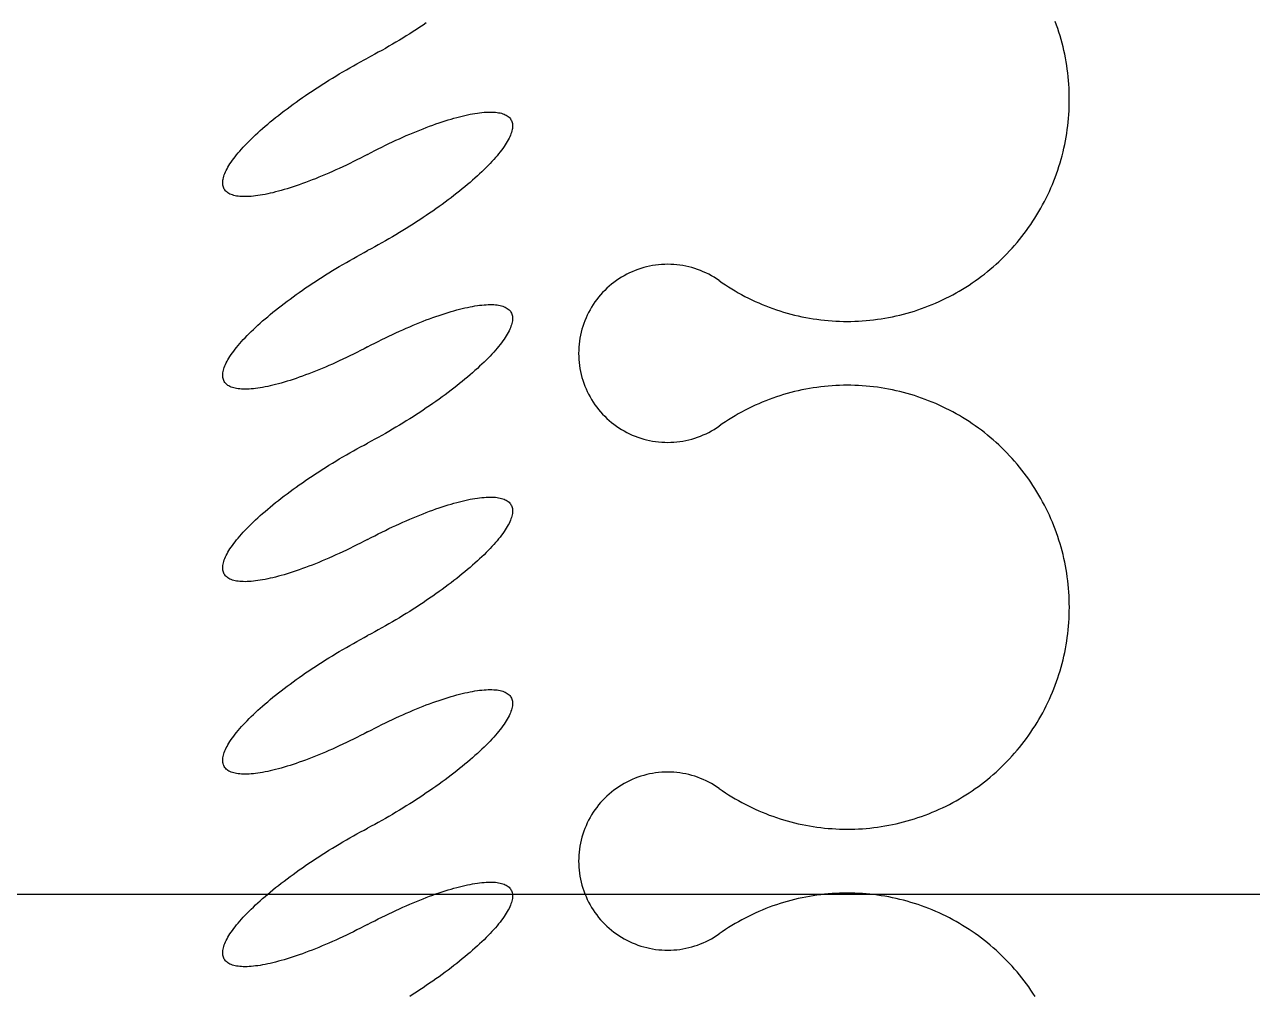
# Model space of a CAD drawing. Header units: millimetres. Extents: x -187744 to 2148, y -49419 to 6550.
# Drawn here: x -8873.6 to -8751.2, y -12221.5 to -12124.8 of the extents above; entities that cross this region are included whole.
import ezdxf

# ---------------------------------------------------------------- set-up
doc = ezdxf.new("R2010")
doc.units = ezdxf.units.MM
doc.header["$LTSCALE"] = 1000
doc.header["$MEASUREMENT"] = 0
doc.layers.add('FC-FLOOR', color=138, linetype='Continuous')
doc.layers.add('FF-FURNA', color=40, linetype='Continuous')

# ---------------------------------------------------------------- blocks, each defined once
blk = doc.blocks.new('DRAPES2')
at = {"linetype": 'ByBlock'}
for points in [[(361.84, 90.9516, 0), (362.476, 90.5422, 0), (363.104, 90.1221, 0), (363.725, 89.6913, 0), (364.339, 89.2499, 0), (364.945, 88.7981, 0), (365.543, 88.3361, 0), (366.134, 87.8639, 0), (366.716, 87.3816, 0), (367.289, 86.8896, 0), (367.855, 86.3877, 0), (368.411, 85.8763, 0), (368.959, 85.3555, 0), (369.498, 84.8254, 0), (370.028, 84.2861, 0), (370.548, 83.7379, 0), (371.059, 83.1809, 0), (371.561, 82.6152, 0), (372.052, 82.0411, 0), (372.534, 81.4586, 0), (373.006, 80.868, 0), (373.467, 80.2694, 0), (373.919, 79.6631, 0), (374.36, 79.0491, 0), (374.79, 78.4276, 0), (375.21, 77.7989, 0), (375.618, 77.1632, 0), (376.016, 76.5205, 0), (376.403, 75.8712, 0), (376.779, 75.2153, 0), (377.144, 74.5531, 0), (377.497, 73.8847, 0), (377.838, 73.2105, 0), (378.169, 72.5305, 0), (378.487, 71.8449, 0), (378.794, 71.1541, 0), (379.089, 70.458, 0), (379.371, 69.7571, 0), (379.642, 69.0514, 0), (379.901, 68.3412, 0), (380.148, 67.6267, 0), (380.382, 66.908, 0), (380.604, 66.1855, 0), (380.814, 65.4593, 0), (381.011, 64.7296, 0), (381.196, 63.9966, 0), (381.368, 63.2606, 0), (381.528, 62.5218, 0), (381.675, 61.7803, 0), (381.809, 61.0365, 0), (381.931, 60.2904, 0), (382.04, 59.5424, 0), (382.136, 58.7926, 0), (382.219, 58.0413, 0), (382.289, 57.2887, 0), (382.347, 56.535, 0), (382.392, 55.7804, 0), (382.423, 55.0252, 0), (382.442, 54.2695, 0), (382.448, 53.5137, 0), (382.441, 52.7578, 0), (382.421, 52.0022, 0), (382.389, 51.247, 0), (382.343, 50.4925, 0), (382.284, 49.7389, 0), (382.213, 48.9863, 0), (382.129, 48.2352, 0), (382.031, 47.4855, 0), (381.922, 46.7377, 0), (381.799, 45.9918, 0), (381.664, 45.2481, 0), (381.516, 44.5068, 0), (381.355, 43.7682, 0), (381.182, 43.0325, 0), (380.996, 42.2998, 0), (380.798, 41.5703, 0), (380.587, 40.8444, 0), (380.364, 40.1222, 0), (380.128, 39.4039, 0), (379.881, 38.6897, 0), (379.621, 37.9798, 0), (379.349, 37.2745, 0), (379.065, 36.574, 0), (378.769, 35.8784, 0), (378.462, 35.1879, 0), (378.142, 34.5028, 0), (377.811, 33.8233, 0), (377.469, 33.1495, 0), (377.114, 32.4816, 0), (376.749, 31.8199, 0), (376.372, 31.1646, 0), (375.985, 30.5158, 0), (375.586, 29.8737, 0), (375.176, 29.2384, 0), (374.755, 28.6103, 0), (374.324, 27.9895, 0)], [(403.31, 27.9878, 0), (402.879, 28.6087, 0), (402.458, 29.2369, 0), (402.049, 29.8721, 0), (401.65, 30.5143, 0), (401.262, 31.1632, 0), (400.885, 31.8186, 0), (400.52, 32.4803, 0), (400.166, 33.1482, 0), (399.824, 33.822, 0), (399.493, 34.5016, 0), (399.173, 35.1867, 0), (398.866, 35.8772, 0), (398.57, 36.5729, 0), (398.286, 37.2735, 0), (398.014, 37.9788, 0), (397.755, 38.6887, 0), (397.507, 39.4029, 0), (397.272, 40.1212, 0), (397.049, 40.8435, 0), (396.838, 41.5694, 0), (396.64, 42.2989, 0), (396.454, 43.0316, 0), (396.281, 43.7674, 0), (396.12, 44.506, 0), (395.972, 45.2473, 0), (395.837, 45.991, 0), (395.715, 46.7369, 0), (395.605, 47.4848, 0), (395.508, 48.2344, 0), (395.424, 48.9856, 0), (395.352, 49.7381, 0), (395.294, 50.4917, 0), (395.248, 51.2463, 0), (395.216, 52.0015, 0), (395.196, 52.7571, 0), (395.189, 53.513, 0), (395.195, 54.2688, 0), (395.214, 55.0245, 0), (395.246, 55.7797, 0), (395.29, 56.5343, 0), (395.348, 57.288, 0), (395.418, 58.0406, 0), (395.502, 58.7919, 0), (395.598, 59.5416, 0), (395.707, 60.2896, 0), (395.828, 61.0357, 0), (395.963, 61.7795, 0), (396.11, 62.521, 0), (396.27, 63.2598, 0), (396.442, 63.9958, 0), (396.627, 64.7287, 0), (396.824, 65.4584, 0), (397.034, 66.1846, 0), (397.256, 66.9071, 0), (397.491, 67.6257, 0), (397.738, 68.3402, 0), (397.996, 69.0504, 0), (398.267, 69.756, 0), (398.55, 70.4569, 0), (398.845, 71.1529, 0), (399.152, 71.8438, 0), (399.471, 72.5293, 0), (399.801, 73.2092, 0), (400.143, 73.8835, 0), (400.496, 74.5517, 0), (400.86, 75.2139, 0), (401.236, 75.8697, 0), (401.623, 76.5191, 0), (402.021, 77.1617, 0), (402.43, 77.7974, 0), (402.85, 78.426, 0), (403.28, 79.0474, 0), (403.721, 79.6614, 0), (404.173, 80.2677, 0), (404.634, 80.8662, 0), (405.106, 81.4568, 0), (405.588, 82.0392, 0), (406.08, 82.6133, 0), (406.581, 83.1789, 0), (407.092, 83.7358, 0), (407.613, 84.284, 0), (408.143, 84.8232, 0), (408.681, 85.3532, 0), (409.229, 85.874, 0), (409.786, 86.3853, 0), (410.351, 86.8871, 0), (410.925, 87.3791, 0), (411.507, 87.8613, 0), (412.098, 88.3334, 0), (412.696, 88.7954, 0), (413.302, 89.2471, 0), (413.916, 89.6884, 0), (414.537, 90.1191, 0), (415.165, 90.5392, 0), (415.801, 90.9485, 0), (416.443, 91.3468, 0), (417.092, 91.7342, 0), (417.748, 92.1104, 0), (418.41, 92.4753, 0), (419.078, 92.8289, 0), (419.752, 93.171, 0), (420.432, 93.5015, 0), (421.117, 93.8204, 0), (421.808, 94.1275, 0), (422.504, 94.4228, 0), (423.205, 94.7062, 0), (423.91, 94.9775, 0), (424.62, 95.2368, 0), (425.334, 95.4839, 0), (426.053, 95.7188, 0), (426.775, 95.9413, 0), (427.501, 96.1515, 0), (428.231, 96.3493, 0), (428.964, 96.5345, 0), (429.7, 96.7073, 0), (430.438, 96.8674, 0), (431.18, 97.0149, 0), (431.924, 97.1497, 0), (432.67, 97.2717, 0), (433.418, 97.3811, 0), (434.167, 97.4776, 0), (434.919, 97.5613, 0), (435.671, 97.6322, 0), (436.425, 97.6902, 0), (437.179, 97.7353, 0), (437.935, 97.7675, 0), (438.69, 97.7868, 0), (439.446, 97.7932, 0)], [(439.446, 97.7932, 0), (440.202, 97.7867, 0), (440.958, 97.7673, 0), (441.713, 97.735, 0), (442.467, 97.6898, 0), (443.221, 97.6317, 0), (443.973, 97.5608, 0), (444.725, 97.477, 0), (445.474, 97.3804, 0), (446.222, 97.271, 0), (446.968, 97.1488, 0), (447.712, 97.0139, 0), (448.453, 96.8664, 0), (449.192, 96.7061, 0), (449.928, 96.5333, 0), (450.661, 96.348, 0), (451.39, 96.1502, 0), (452.116, 95.9399, 0), (452.839, 95.7173, 0), (453.557, 95.4823, 0), (454.272, 95.2351, 0), (454.982, 94.9758, 0), (455.687, 94.7043, 0), (456.388, 94.4209, 0), (457.084, 94.1255, 0), (457.774, 93.8183, 0), (458.46, 93.4994, 0), (459.139, 93.1687, 0), (459.813, 92.8265, 0), (460.481, 92.4729, 0), (461.143, 92.1079, 0), (461.799, 91.7316, 0), (462.448, 91.3442, 0), (463.09, 90.9458, 0), (463.726, 90.5365, 0), (464.354, 90.1163, 0), (464.975, 89.6855, 0), (465.589, 89.2441, 0), (466.195, 88.7924, 0), (466.793, 88.3303, 0), (467.384, 87.8581, 0), (467.966, 87.3759, 0), (468.539, 86.8838, 0), (469.105, 86.382, 0), (469.661, 85.8706, 0), (470.209, 85.3497, 0), (470.748, 84.8196, 0), (471.278, 84.2804, 0), (471.798, 83.7322, 0), (472.309, 83.1751, 0), (472.811, 82.6095, 0), (473.302, 82.0353, 0), (473.784, 81.4529, 0), (474.256, 80.8623, 0), (474.717, 80.2637, 0), (475.169, 79.6573, 0), (475.61, 79.0433, 0), (476.04, 78.4219, 0), (476.46, 77.7932, 0), (476.868, 77.1574, 0), (477.266, 76.5148, 0), (477.653, 75.8654, 0), (478.029, 75.2095, 0), (478.394, 74.5473, 0), (478.747, 73.879, 0), (479.088, 73.2047, 0), (479.419, 72.5247, 0), (479.737, 71.8392, 0), (480.044, 71.1483, 0), (480.339, 70.4523, 0), (480.621, 69.7513, 0), (480.892, 69.0456, 0), (481.151, 68.3354, 0), (481.398, 67.6209, 0), (481.632, 66.9023, 0), (481.854, 66.1797, 0), (482.064, 65.4535, 0), (482.261, 64.7238, 0), (482.446, 63.9909, 0), (482.618, 63.2549, 0), (482.778, 62.516, 0), (482.925, 61.7746, 0), (483.059, 61.0307, 0), (483.181, 60.2847, 0), (483.29, 59.5366, 0), (483.386, 58.7869, 0), (483.469, 58.0356, 0), (483.539, 57.283, 0), (483.597, 56.5293, 0), (483.642, 55.7747, 0), (483.673, 55.0194, 0), (483.692, 54.2638, 0), (483.698, 53.5079, 0), (483.691, 52.7521, 0), (483.671, 51.9964, 0), (483.639, 51.2412, 0), (483.593, 50.4867, 0), (483.534, 49.7331, 0), (483.463, 48.9806, 0), (483.379, 48.2294, 0), (483.281, 47.4798, 0), (483.172, 46.7319, 0), (483.049, 45.986, 0), (482.914, 45.2423, 0), (482.766, 44.5011, 0), (482.605, 43.7625, 0), (482.432, 43.0267, 0), (482.246, 42.294, 0), (482.048, 41.5646, 0), (481.837, 40.8386, 0), (481.614, 40.1164, 0), (481.378, 39.3981, 0), (481.131, 38.6839, 0), (480.871, 37.9741, 0), (480.599, 37.2688, 0), (480.315, 36.5682, 0), (480.019, 35.8726, 0), (479.712, 35.1822, 0), (479.392, 34.4971, 0), (479.061, 33.8175, 0), (478.719, 33.1437, 0), (478.364, 32.4759, 0), (477.999, 31.8142, 0), (477.622, 31.1588, 0), (477.235, 30.51, 0), (476.836, 29.8679, 0), (476.426, 29.2327, 0), (476.005, 28.6046, 0), (475.574, 27.9837, 0)], [(504.56, 27.9821, 0), (504.129, 28.603, 0), (503.708, 29.2311, 0), (503.299, 29.8664, 0), (502.9, 30.5085, 0), (502.512, 31.1574, 0), (502.135, 31.8128, 0), (501.77, 32.4746, 0), (501.416, 33.1424, 0), (501.074, 33.8163, 0), (500.743, 34.4958, 0), (500.423, 35.181, 0), (500.116, 35.8715, 0), (499.82, 36.5671, 0), (499.536, 37.2677, 0), (499.264, 37.973, 0), (499.005, 38.6829, 0), (498.757, 39.3971, 0), (498.522, 40.1155, 0), (498.299, 40.8377, 0), (498.088, 41.5637, 0), (497.89, 42.2931, 0), (497.704, 43.0258, 0), (497.531, 43.7616, 0), (497.37, 44.5003, 0), (497.222, 45.2415, 0), (497.087, 45.9852, 0), (496.965, 46.7311, 0), (496.855, 47.479, 0), (496.758, 48.2286, 0), (496.674, 48.9798, 0), (496.602, 49.7324, 0), (496.544, 50.486, 0), (496.498, 51.2405, 0), (496.466, 51.9957, 0), (496.446, 52.7513, 0), (496.439, 53.5072, 0), (496.445, 54.2631, 0), (496.464, 55.0187, 0), (496.496, 55.7739, 0), (496.54, 56.5285, 0), (496.598, 57.2822, 0), (496.668, 58.0348, 0), (496.752, 58.7861, 0), (496.848, 59.5359, 0), (496.957, 60.2839, 0), (497.078, 61.0299, 0), (497.213, 61.7738, 0), (497.36, 62.5152, 0), (497.52, 63.254, 0), (497.692, 63.99, 0), (497.877, 64.7229, 0), (498.074, 65.4526, 0), (498.284, 66.1788, 0), (498.506, 66.9013, 0), (498.741, 67.6199, 0), (498.988, 68.3344, 0), (499.246, 69.0446, 0), (499.517, 69.7502, 0), (499.8, 70.4512, 0), (500.095, 71.1472, 0), (500.402, 71.838, 0), (500.721, 72.5235, 0), (501.051, 73.2035, 0), (501.393, 73.8777, 0), (501.746, 74.546, 0), (502.11, 75.2081, 0), (502.486, 75.864, 0), (502.873, 76.5133, 0), (503.271, 77.1559, 0), (503.68, 77.7916, 0), (504.1, 78.4203, 0), (504.53, 79.0417, 0), (504.971, 79.6556, 0), (505.423, 80.2619, 0), (505.884, 80.8605, 0), (506.356, 81.451, 0), (506.838, 82.0334, 0), (507.33, 82.6075, 0), (507.831, 83.1731, 0), (508.342, 83.7301, 0), (508.863, 84.2782, 0), (509.393, 84.8174, 0), (509.931, 85.3475, 0), (510.479, 85.8683, 0), (511.036, 86.3796, 0), (511.601, 86.8813, 0), (512.175, 87.3734, 0), (512.757, 87.8555, 0), (513.348, 88.3277, 0), (513.946, 88.7897, 0), (514.552, 89.2414, 0), (515.166, 89.6826, 0), (515.787, 90.1134, 0), (516.415, 90.5335, 0), (517.051, 90.9427, 0), (517.693, 91.3411, 0), (518.342, 91.7284, 0), (518.998, 92.1046, 0), (519.66, 92.4695, 0), (520.328, 92.8231, 0), (521.002, 93.1652, 0), (521.682, 93.4958, 0), (522.367, 93.8146, 0), (523.058, 94.1218, 0), (523.754, 94.4171, 0), (524.455, 94.7004, 0), (525.16, 94.9718, 0), (525.87, 95.2311, 0), (526.584, 95.4782, 0), (527.303, 95.713, 0), (528.025, 95.9356, 0), (528.751, 96.1458, 0), (529.481, 96.3435, 0), (530.214, 96.5288, 0), (530.95, 96.7015, 0), (531.688, 96.8616, 0), (532.43, 97.0091, 0), (533.174, 97.1439, 0), (533.92, 97.266, 0), (534.668, 97.3753, 0), (535.417, 97.4718, 0), (536.169, 97.5555, 0), (536.921, 97.6264, 0), (537.675, 97.6844, 0), (538.429, 97.7295, 0), (539.185, 97.7617, 0), (539.94, 97.7811, 0), (540.696, 97.7875, 0)], [(540.696, 97.7875, 0), (541.452, 97.781, 0), (542.208, 97.7616, 0), (542.963, 97.7293, 0), (543.717, 97.6841, 0), (544.471, 97.626, 0), (545.223, 97.555, 0), (545.975, 97.4712, 0), (546.724, 97.3746, 0), (547.472, 97.2652, 0), (548.218, 97.1431, 0), (548.962, 97.0082, 0), (549.703, 96.8606, 0), (550.442, 96.7004, 0), (551.178, 96.5276, 0), (551.911, 96.3422, 0), (552.64, 96.1444, 0), (553.366, 95.9341, 0), (554.089, 95.7115, 0), (554.807, 95.4765, 0), (555.522, 95.2294, 0), (556.232, 94.97, 0)], [(403.31, 27.9878, 0), (403.651, 27.4868, 0), (403.976, 26.9745, 0), (404.282, 26.4513, 0), (404.571, 25.918, 0), (404.841, 25.3751, 0), (405.092, 24.8234, 0), (405.325, 24.2633, 0), (405.538, 23.6957, 0), (405.732, 23.1211, 0), (405.906, 22.5402, 0), (406.06, 21.9537, 0), (406.194, 21.3623, 0), (406.307, 20.7667, 0), (406.4, 20.1675, 0), (406.473, 19.5655, 0), (406.525, 18.9614, 0), (406.557, 18.3558, 0), (406.567, 17.7496, 0), (406.557, 17.1433, 0), (406.527, 16.5377, 0), (406.475, 15.9335, 0), (406.403, 15.3314, 0), (406.311, 14.7322, 0), (406.198, 14.1364, 0), (406.065, 13.5449, 0), (405.911, 12.9582, 0), (405.738, 12.3771, 0), (405.545, 11.8023, 0), (405.332, 11.2344, 0), (405.101, 10.6741, 0), (404.85, 10.122, 0), (404.58, 9.57884, 0), (404.292, 9.04519, 0), (403.986, 8.52168, 0), (403.663, 8.00893, 0), (403.322, 7.50754, 0), (402.964, 7.01808, 0), (402.589, 6.54114, 0), (402.199, 6.07726, 0), (401.793, 5.62699, 0), (401.371, 5.19085, 0), (400.936, 4.76936, 0), (400.485, 4.363, 0), (400.022, 3.97225, 0), (399.545, 3.59756, 0), (399.056, 3.23938, 0), (398.555, 2.89812, 0), (398.042, 2.57417, 0), (397.519, 2.26792, 0), (396.985, 1.97973, 0), (396.442, 1.70992, 0), (395.89, 1.45882, 0), (395.33, 1.22671, 0), (394.762, 1.01388, 0), (394.187, 0.820562, 0), (393.606, 0.646986, 0), (393.02, 0.493356, 0), (392.428, 0.359849, 0), (391.833, 0.246623, 0), (391.234, 0.153809, 0), (390.631, 0.081515, 0), (390.027, 0.029826, 0), (389.422, -0.001197, 0), (388.815, -0.011519, 0), (388.209, -0.001128, 0), (387.604, 0.029964, 0), (386.999, 0.081722, 0), (386.397, 0.154084, 0), (385.798, 0.246966, 0), (385.203, 0.36026, 0), (384.611, 0.493834, 0), (384.024, 0.647531, 0), (383.444, 0.821173, 0), (382.869, 1.01456, 0), (382.301, 1.22746, 0), (381.741, 1.45962, 0), (381.189, 1.71079, 0), (380.646, 1.98065, 0), (380.113, 2.26891, 0), (379.589, 2.57522, 0), (379.077, 2.89922, 0), (378.575, 3.24054, 0), (378.086, 3.59878, 0), (377.61, 3.97352, 0), (377.146, 4.36433, 0), (376.696, 4.77074, 0), (376.26, 5.19228, 0), (375.839, 5.62846, 0), (375.433, 6.07878, 0), (375.042, 6.5427, 0), (374.668, 7.01969, 0), (374.31, 7.50919, 0), (373.969, 8.01062, 0), (373.645, 8.52341, 0), (373.34, 9.04695, 0), (373.052, 9.58064, 0), (372.782, 10.1238, 0), (372.531, 10.6759, 0), (372.3, 11.2363, 0), (372.087, 11.8042, 0), (371.894, 12.379, 0), (371.721, 12.9601, 0), (371.568, 13.5468, 0), (371.435, 14.1384, 0), (371.322, 14.7342, 0), (371.229, 15.3334, 0), (371.158, 15.9355, 0), (371.106, 16.5397, 0), (371.076, 17.1453, 0), (371.066, 17.7516, 0), (371.076, 18.3579, 0), (371.108, 18.9634, 0), (371.16, 19.5675, 0), (371.233, 20.1695, 0), (371.326, 20.7687, 0), (371.44, 21.3643, 0), (371.574, 21.9557, 0), (371.728, 22.5421, 0), (371.902, 23.123, 0), (372.096, 23.6976, 0), (372.309, 24.2652, 0), (372.541, 24.8252, 0), (372.793, 25.377, 0), (373.063, 25.9198, 0), (373.352, 26.4531, 0), (373.658, 26.9762, 0), (373.983, 27.4885, 0), (374.324, 27.9895, 0)], [(504.56, 27.9821, 0), (504.901, 27.4811, 0), (505.226, 26.9687, 0), (505.532, 26.4456, 0), (505.821, 25.9122, 0), (506.091, 25.3694, 0), (506.342, 24.8176, 0), (506.575, 24.2576, 0), (506.788, 23.6899, 0), (506.982, 23.1153, 0), (507.156, 22.5344, 0), (507.31, 21.948, 0), (507.444, 21.3566, 0), (507.557, 20.7609, 0), (507.65, 20.1618, 0), (507.723, 19.5598, 0), (507.775, 18.9556, 0), (507.807, 18.3501, 0), (507.817, 17.7438, 0), (507.807, 17.1375, 0), (507.777, 16.5319, 0), (507.725, 15.9278, 0), (507.653, 15.3257, 0), (507.561, 14.7264, 0), (507.448, 14.1306, 0), (507.315, 13.5391, 0), (507.161, 12.9524, 0), (506.988, 12.3713, 0), (506.795, 11.7965, 0), (506.582, 11.2286, 0), (506.351, 10.6683, 0), (506.1, 10.1163, 0), (505.83, 9.57308, 0), (505.542, 9.03943, 0), (505.236, 8.51592, 0), (504.913, 8.00317, 0), (504.572, 7.50178, 0), (504.214, 7.01232, 0), (503.839, 6.53538, 0), (503.449, 6.0715, 0), (503.043, 5.62123, 0), (502.621, 5.18509, 0), (502.186, 4.7636, 0), (501.735, 4.35724, 0), (501.272, 3.96649, 0), (500.795, 3.5918, 0), (500.306, 3.23362, 0), (499.805, 2.89236, 0), (499.292, 2.56841, 0), (498.769, 2.26216, 0), (498.235, 1.97397, 0), (497.692, 1.70416, 0), (497.14, 1.45306, 0), (496.58, 1.22096, 0), (496.012, 1.00812, 0), (495.437, 0.814802, 0), (494.856, 0.641227, 0), (494.27, 0.487596, 0), (493.678, 0.35409, 0), (493.083, 0.240863, 0), (492.484, 0.148049, 0), (491.881, 0.075756, 0), (491.277, 0.024067, 0), (490.672, -0.006957, 0), (490.065, -0.017279, 0), (489.459, -0.006888, 0), (488.854, 0.024205, 0), (488.249, 0.075962, 0), (487.647, 0.148324, 0), (487.048, 0.241207, 0), (486.453, 0.354501, 0), (485.861, 0.488074, 0), (485.274, 0.641772, 0), (484.694, 0.815413, 0), (484.119, 1.0088, 0), (483.551, 1.2217, 0), (482.991, 1.45386, 0), (482.439, 1.70503, 0), (481.896, 1.9749, 0), (481.363, 2.26315, 0), (480.839, 2.56946, 0), (480.327, 2.89346, 0), (479.825, 3.23478, 0), (479.336, 3.59302, 0), (478.86, 3.96776, 0), (478.396, 4.35857, 0), (477.946, 4.76498, 0), (477.51, 5.18652, 0), (477.089, 5.6227, 0), (476.683, 6.07302, 0), (476.292, 6.53694, 0), (475.918, 7.01393, 0), (475.56, 7.50343, 0), (475.219, 8.00486, 0), (474.895, 8.51765, 0), (474.59, 9.04119, 0), (474.302, 9.57488, 0), (474.032, 10.1181, 0), (473.781, 10.6702, 0), (473.55, 11.2305, 0), (473.337, 11.7984, 0), (473.144, 12.3733, 0), (472.971, 12.9544, 0), (472.818, 13.5411, 0), (472.685, 14.1326, 0), (472.572, 14.7284, 0), (472.479, 15.3277, 0), (472.408, 15.9298, 0), (472.356, 16.534, 0), (472.326, 17.1395, 0), (472.316, 17.7458, 0), (472.326, 18.3521, 0), (472.358, 18.9577, 0), (472.41, 19.5618, 0), (472.483, 20.1638, 0), (472.576, 20.7629, 0), (472.69, 21.3585, 0), (472.824, 21.9499, 0), (472.978, 22.5364, 0), (473.152, 23.1172, 0), (473.346, 23.6918, 0), (473.559, 24.2594, 0), (473.791, 24.8195, 0), (474.043, 25.3712, 0), (474.313, 25.914, 0), (474.602, 26.4473, 0), (474.908, 26.9704, 0), (475.233, 27.4828, 0), (475.574, 27.9837, 0)]]:
    blk.add_polyline3d(points, dxfattribs=at)
blk = doc.blocks.new('06BDR-PR2')
for points in [[(477.402, 0, 0), (477.774, 0.70889, 0), (478.14, 1.41736, 0), (478.5, 2.12497, 0), (478.853, 2.8313, 0), (479.199, 3.53593, 0), (479.539, 4.23843, 0), (479.871, 4.93837, 0), (480.197, 5.63534, 0), (480.514, 6.32892, 0), (480.824, 7.01868, 0), (481.127, 7.70421, 0), (481.421, 8.38511, 0), (481.707, 9.06095, 0), (481.985, 9.73134, 0), (482.254, 10.3959, 0), (482.514, 11.0541, 0), (482.766, 11.7057, 0), (483.009, 12.3503, 0), (483.242, 12.9874, 0), (483.466, 13.6167, 0), (483.681, 14.2378, 0), (483.886, 14.8503, 0), (484.081, 15.4538, 0), (484.267, 16.0481, 0), (484.443, 16.6327, 0), (484.608, 17.2073, 0), (484.764, 17.7715, 0), (484.909, 18.325, 0), (485.045, 18.8674, 0), (485.169, 19.3985, 0), (485.283, 19.9179, 0), (485.387, 20.4254, 0), (485.48, 20.9205, 0), (485.563, 21.403, 0), (485.634, 21.8726, 0), (485.695, 22.329, 0), (485.746, 22.772, 0), (485.785, 23.2013, 0), (485.814, 23.6166, 0), (485.832, 24.0177, 0), (485.838, 24.4043, 0), (485.834, 24.7762, 0), (485.82, 25.1332, 0), (485.794, 25.475, 0), (485.758, 25.8015, 0), (485.71, 26.1125, 0), (485.652, 26.4077, 0), (485.583, 26.687, 0), (485.504, 26.9503, 0), (485.413, 27.1973, 0), (485.313, 27.4279, 0), (485.201, 27.642, 0), (485.079, 27.8395, 0), (484.947, 28.0201, 0), (484.805, 28.1839, 0), (484.652, 28.3308, 0), (484.489, 28.4605, 0), (484.316, 28.5732, 0), (484.133, 28.6686, 0), (483.94, 28.7467, 0), (483.738, 28.8075, 0), (483.525, 28.851, 0), (483.304, 28.8771, 0), (483.073, 28.8858, 0), (482.833, 28.8771, 0), (482.584, 28.851, 0), (482.326, 28.8075, 0), (482.059, 28.7467, 0), (481.783, 28.6686, 0), (481.5, 28.5732, 0), (481.208, 28.4605, 0), (480.907, 28.3308, 0), (480.599, 28.1839, 0), (480.284, 28.0201, 0), (479.96, 27.8395, 0), (479.63, 27.642, 0), (479.292, 27.4279, 0), (478.948, 27.1973, 0), (478.596, 26.9503, 0), (478.238, 26.687, 0), (477.874, 26.4077, 0), (477.504, 26.1125, 0), (477.128, 25.8015, 0), (476.747, 25.475, 0), (476.36, 25.1332, 0), (475.967, 24.7762, 0), (475.57, 24.4043, 0), (475.169, 24.0177, 0), (474.762, 23.6166, 0), (474.352, 23.2013, 0), (473.938, 22.772, 0), (473.52, 22.329, 0), (473.098, 21.8726, 0), (472.674, 21.403, 0), (472.246, 20.9205, 0), (471.816, 20.4254, 0), (471.383, 19.9179, 0), (470.948, 19.3985, 0), (470.512, 18.8674, 0), (470.073, 18.325, 0), (469.633, 17.7715, 0), (469.193, 17.2073, 0), (468.751, 16.6327, 0), (468.309, 16.0481, 0), (467.866, 15.4538, 0), (467.424, 14.8503, 0), (466.981, 14.2378, 0), (466.54, 13.6167, 0), (466.099, 12.9874, 0), (465.658, 12.3503, 0), (465.22, 11.7057, 0), (464.783, 11.0541, 0), (464.347, 10.3959, 0), (463.914, 9.73134, 0), (463.483, 9.06095, 0), (463.055, 8.38511, 0)], [(515.788, 0, 0), (516.16, 0.70889, 0), (516.526, 1.41736, 0), (516.885, 2.12497, 0), (517.238, 2.8313, 0), (517.585, 3.53593, 0), (517.924, 4.23843, 0), (518.257, 4.93837, 0), (518.582, 5.63534, 0), (518.9, 6.32892, 0), (519.21, 7.01868, 0), (519.512, 7.70421, 0), (519.807, 8.38511, 0), (520.093, 9.06095, 0), (520.37, 9.73134, 0), (520.64, 10.3959, 0), (520.9, 11.0541, 0), (521.152, 11.7057, 0), (521.394, 12.3503, 0), (521.628, 12.9874, 0), (521.852, 13.6167, 0), (522.066, 14.2378, 0), (522.272, 14.8503, 0), (522.467, 15.4538, 0), (522.653, 16.0481, 0), (522.828, 16.6327, 0), (522.994, 17.2073, 0), (523.15, 17.7715, 0), (523.295, 18.325, 0), (523.43, 18.8674, 0), (523.555, 19.3985, 0), (523.669, 19.9179, 0), (523.773, 20.4254, 0), (523.866, 20.9205, 0), (523.948, 21.403, 0), (524.02, 21.8726, 0), (524.081, 22.329, 0), (524.131, 22.772, 0), (524.171, 23.2013, 0), (524.199, 23.6166, 0), (524.217, 24.0177, 0), (524.224, 24.4043, 0), (524.22, 24.7762, 0), (524.205, 25.1332, 0), (524.18, 25.475, 0), (524.143, 25.8015, 0), (524.096, 26.1125, 0), (524.038, 26.4077, 0), (523.969, 26.687, 0), (523.889, 26.9503, 0), (523.799, 27.1973, 0), (523.698, 27.4279, 0), (523.587, 27.642, 0), (523.465, 27.8395, 0), (523.333, 28.0201, 0), (523.19, 28.1839, 0), (523.037, 28.3308, 0), (522.874, 28.4605, 0), (522.701, 28.5732, 0), (522.519, 28.6686, 0), (522.326, 28.7467, 0), (522.123, 28.8075, 0), (521.911, 28.851, 0), (521.69, 28.8771, 0), (521.459, 28.8858, 0), (521.219, 28.8771, 0), (520.969, 28.851, 0), (520.711, 28.8075, 0), (520.445, 28.7467, 0), (520.169, 28.6686, 0), (519.885, 28.5732, 0), (519.593, 28.4605, 0), (519.293, 28.3308, 0), (518.985, 28.1839, 0), (518.669, 28.0201, 0), (518.346, 27.8395, 0), (518.016, 27.642, 0), (517.678, 27.4279, 0), (517.333, 27.1973, 0), (516.982, 26.9503, 0), (516.624, 26.687, 0), (516.26, 26.4077, 0), (515.89, 26.1125, 0), (515.514, 25.8015, 0), (515.132, 25.475, 0), (514.745, 25.1332, 0), (514.353, 24.7762, 0), (513.956, 24.4043, 0), (513.554, 24.0177, 0), (513.148, 23.6166, 0), (512.738, 23.2013, 0), (512.323, 22.772, 0), (511.905, 22.329, 0), (511.484, 21.8726, 0), (511.059, 21.403, 0), (510.632, 20.9205, 0), (510.201, 20.4254, 0), (509.769, 19.9179, 0), (509.334, 19.3985, 0), (508.897, 18.8674, 0), (508.459, 18.325, 0), (508.019, 17.7715, 0), (507.578, 17.2073, 0), (507.137, 16.6327, 0), (506.694, 16.0481, 0), (506.252, 15.4538, 0), (505.809, 14.8503, 0), (505.367, 14.2378, 0), (504.925, 13.6167, 0), (504.484, 12.9874, 0), (504.044, 12.3503, 0), (503.605, 11.7057, 0), (503.168, 11.0541, 0), (502.733, 10.3959, 0), (502.3, 9.73134, 0), (501.869, 9.06095, 0), (501.44, 8.38511, 0), (501.015, 7.70421, 0), (500.592, 7.01868, 0), (500.173, 6.32892, 0), (499.758, 5.63534, 0), (499.347, 4.93837, 0), (498.939, 4.23843, 0), (498.536, 3.53593, 0), (498.138, 2.8313, 0), (497.744, 2.12497, 0), (497.356, 1.41736, 0), (496.973, 0.70889, 0), (496.595, 0, 0)], [(554.174, 0, 0), (554.546, 0.70889, 0), (554.911, 1.41736, 0), (555.271, 2.12497, 0), (555.624, 2.8313, 0), (555.97, 3.53593, 0), (556.31, 4.23843, 0), (556.643, 4.93837, 0), (556.968, 5.63534, 0), (557.286, 6.32892, 0), (557.596, 7.01868, 0), (557.898, 7.70421, 0), (558.192, 8.38511, 0), (558.478, 9.06095, 0), (558.756, 9.73134, 0), (559.025, 10.3959, 0), (559.286, 11.0541, 0), (559.537, 11.7057, 0), (559.78, 12.3503, 0), (560.013, 12.9874, 0), (560.237, 13.6167, 0), (560.452, 14.2378, 0), (560.657, 14.8503, 0), (560.853, 15.4538, 0), (561.038, 16.0481, 0), (561.214, 16.6327, 0), (561.38, 17.2073, 0), (561.535, 17.7715, 0), (561.681, 18.325, 0), (561.816, 18.8674, 0), (561.94, 19.3985, 0), (562.055, 19.9179, 0), (562.158, 20.4254, 0), (562.251, 20.9205, 0), (562.334, 21.403, 0), (562.406, 21.8726, 0), (562.467, 22.329, 0), (562.517, 22.772, 0), (562.556, 23.2013, 0), (562.585, 23.6166, 0), (562.603, 24.0177, 0), (562.61, 24.4043, 0), (562.606, 24.7762, 0), (562.591, 25.1332, 0), (562.565, 25.475, 0), (562.529, 25.8015, 0), (562.481, 26.1125, 0), (562.423, 26.4077, 0), (562.355, 26.687, 0), (562.275, 26.9503, 0), (562.185, 27.1973, 0), (562.084, 27.4279, 0), (561.973, 27.642, 0), (561.851, 27.8395, 0), (561.718, 28.0201, 0), (561.576, 28.1839, 0), (561.423, 28.3308, 0), (561.26, 28.4605, 0), (561.087, 28.5732, 0), (560.904, 28.6686, 0), (560.711, 28.7467, 0), (560.509, 28.8075, 0), (560.297, 28.851, 0), (560.075, 28.8771, 0), (559.844, 28.8858, 0), (559.604, 28.8771, 0), (559.355, 28.851, 0), (559.097, 28.8075, 0), (558.83, 28.7467, 0), (558.555, 28.6686, 0), (558.271, 28.5732, 0), (557.979, 28.4605, 0), (557.679, 28.3308, 0), (557.371, 28.1839, 0), (557.055, 28.0201, 0), (556.732, 27.8395, 0), (556.401, 27.642, 0), (556.063, 27.4279, 0), (555.719, 27.1973, 0), (555.368, 26.9503, 0), (555.01, 26.687, 0), (554.646, 26.4077, 0), (554.275, 26.1125, 0), (553.899, 25.8015, 0), (553.518, 25.475, 0), (553.131, 25.1332, 0), (552.739, 24.7762, 0), (552.342, 24.4043, 0), (551.94, 24.0177, 0), (551.534, 23.6166, 0), (551.123, 23.2013, 0), (550.709, 22.772, 0), (550.291, 22.329, 0), (549.869, 21.8726, 0), (549.445, 21.403, 0), (549.017, 20.9205, 0), (548.587, 20.4254, 0), (548.154, 19.9179, 0), (547.72, 19.3985, 0), (547.283, 18.8674, 0), (546.844, 18.325, 0), (546.405, 17.7715, 0), (545.964, 17.2073, 0), (545.522, 16.6327, 0), (545.08, 16.0481, 0), (544.638, 15.4538, 0), (544.195, 14.8503, 0), (543.753, 14.2378, 0), (543.311, 13.6167, 0), (542.87, 12.9874, 0), (542.43, 12.3503, 0), (541.991, 11.7057, 0), (541.554, 11.0541, 0), (541.118, 10.3959, 0), (540.685, 9.73134, 0), (540.254, 9.06095, 0), (539.826, 8.38511, 0), (539.4, 7.70421, 0), (538.978, 7.01868, 0), (538.559, 6.32892, 0), (538.144, 5.63534, 0), (537.732, 4.93837, 0), (537.325, 4.23843, 0), (536.922, 3.53593, 0), (536.524, 2.8313, 0), (536.13, 2.12497, 0), (535.742, 1.41736, 0), (535.358, 0.70889, 0), (534.981, 0, 0)], [(592.559, 0, 0), (592.931, 0.70889, 0), (593.297, 1.41736, 0), (593.656, 2.12497, 0), (594.01, 2.8313, 0), (594.356, 3.53593, 0), (594.696, 4.23843, 0), (595.028, 4.93837, 0), (595.353, 5.63534, 0), (595.671, 6.32892, 0), (595.981, 7.01868, 0), (596.284, 7.70421, 0), (596.578, 8.38511, 0), (596.864, 9.06095, 0), (597.142, 9.73134, 0), (597.411, 10.3959, 0), (597.671, 11.0541, 0), (597.923, 11.7057, 0), (598.165, 12.3503, 0), (598.399, 12.9874, 0), (598.623, 13.6167, 0), (598.838, 14.2378, 0), (599.043, 14.8503, 0), (599.238, 15.4538, 0), (599.424, 16.0481, 0), (599.6, 16.6327, 0), (599.765, 17.2073, 0), (599.921, 17.7715, 0), (600.066, 18.325, 0), (600.201, 18.8674, 0), (600.326, 19.3985, 0), (600.44, 19.9179, 0), (600.544, 20.4254, 0), (600.637, 20.9205, 0), (600.72, 21.403, 0), (600.791, 21.8726, 0), (600.852, 22.329, 0), (600.903, 22.772, 0), (600.942, 23.2013, 0), (600.971, 23.6166, 0), (600.988, 24.0177, 0), (600.995, 24.4043, 0), (600.991, 24.7762, 0), (600.977, 25.1332, 0), (600.951, 25.475, 0), (600.914, 25.8015, 0), (600.867, 26.1125, 0), (600.809, 26.4077, 0), (600.74, 26.687, 0), (600.661, 26.9503, 0), (600.57, 27.1973, 0), (600.47, 27.4279, 0), (600.358, 27.642, 0), (600.236, 27.8395, 0), (600.104, 28.0201, 0), (599.962, 28.1839, 0), (599.809, 28.3308, 0), (599.646, 28.4605, 0), (599.473, 28.5732, 0), (599.29, 28.6686, 0), (599.097, 28.7467, 0), (598.894, 28.8075, 0), (598.682, 28.851, 0), (598.461, 28.8771, 0), (598.23, 28.8858, 0), (597.99, 28.8771, 0), (597.741, 28.851, 0), (597.483, 28.8075, 0), (597.216, 28.7467, 0), (596.94, 28.6686, 0), (596.657, 28.5732, 0), (596.365, 28.4605, 0), (596.064, 28.3308, 0), (595.756, 28.1839, 0), (595.441, 28.0201, 0), (595.117, 27.8395, 0), (594.787, 27.642, 0), (594.449, 27.4279, 0), (594.105, 27.1973, 0), (593.753, 26.9503, 0), (593.395, 26.687, 0), (593.031, 26.4077, 0), (592.661, 26.1125, 0), (592.285, 25.8015, 0), (591.903, 25.475, 0), (591.516, 25.1332, 0), (591.124, 24.7762, 0), (590.727, 24.4043, 0), (590.325, 24.0177, 0), (589.919, 23.6166, 0), (589.509, 23.2013, 0), (589.095, 22.772, 0), (588.677, 22.329, 0), (588.255, 21.8726, 0), (587.83, 21.403, 0), (587.403, 20.9205, 0), (586.973, 20.4254, 0), (586.54, 19.9179, 0), (586.105, 19.3985, 0), (585.668, 18.8674, 0), (585.23, 18.325, 0), (584.79, 17.7715, 0), (584.35, 17.2073, 0), (583.908, 16.6327, 0), (583.466, 16.0481, 0), (583.023, 15.4538, 0), (582.581, 14.8503, 0), (582.138, 14.2378, 0), (581.696, 13.6167, 0), (581.255, 12.9874, 0), (580.815, 12.3503, 0), (580.377, 11.7057, 0), (579.939, 11.0541, 0), (579.504, 10.3959, 0), (579.071, 9.73134, 0), (578.64, 9.06095, 0), (578.212, 8.38511, 0), (577.786, 7.70421, 0), (577.364, 7.01868, 0), (576.945, 6.32892, 0), (576.529, 5.63534, 0), (576.118, 4.93837, 0), (575.711, 4.23843, 0), (575.308, 3.53593, 0), (574.909, 2.8313, 0), (574.516, 2.12497, 0), (574.127, 1.41736, 0), (573.744, 0.70889, 0), (573.367, 0, 0)], [(630.945, 0, 0), (631.317, 0.70889, 0), (631.683, 1.41736, 0), (632.042, 2.12497, 0), (632.395, 2.8313, 0), (632.742, 3.53593, 0), (633.081, 4.23843, 0), (633.414, 4.93837, 0), (633.739, 5.63534, 0), (634.057, 6.32892, 0), (634.367, 7.01868, 0), (634.669, 7.70421, 0), (634.964, 8.38511, 0), (635.25, 9.06095, 0), (635.527, 9.73134, 0), (635.796, 10.3959, 0), (636.057, 11.0541, 0), (636.309, 11.7057, 0), (636.551, 12.3503, 0), (636.785, 12.9874, 0), (637.009, 13.6167, 0), (637.223, 14.2378, 0), (637.428, 14.8503, 0), (637.624, 15.4538, 0), (637.81, 16.0481, 0), (637.985, 16.6327, 0), (638.151, 17.2073, 0), (638.307, 17.7715, 0), (638.452, 18.325, 0), (638.587, 18.8674, 0), (638.712, 19.3985, 0), (638.826, 19.9179, 0), (638.93, 20.4254, 0), (639.023, 20.9205, 0), (639.105, 21.403, 0), (639.177, 21.8726, 0), (639.238, 22.329, 0), (639.288, 22.772, 0), (639.328, 23.2013, 0), (639.356, 23.6166, 0), (639.374, 24.0177, 0), (639.381, 24.4043, 0), (639.377, 24.7762, 0), (639.362, 25.1332, 0), (639.337, 25.475, 0), (639.3, 25.8015, 0), (639.253, 26.1125, 0), (639.195, 26.4077, 0), (639.126, 26.687, 0), (639.046, 26.9503, 0), (638.956, 27.1973, 0), (638.855, 27.4279, 0), (638.744, 27.642, 0), (638.622, 27.8395, 0), (638.49, 28.0201, 0), (638.347, 28.1839, 0), (638.194, 28.3308, 0), (638.031, 28.4605, 0), (637.858, 28.5732, 0), (637.675, 28.6686, 0), (637.483, 28.7467, 0), (637.28, 28.8075, 0), (637.068, 28.851, 0), (636.846, 28.8771, 0), (636.616, 28.8858, 0), (636.375, 28.8771, 0), (636.126, 28.851, 0), (635.868, 28.8075, 0), (635.601, 28.7467, 0), (635.326, 28.6686, 0), (635.042, 28.5732, 0), (634.75, 28.4605, 0), (634.45, 28.3308, 0), (634.142, 28.1839, 0), (633.826, 28.0201, 0), (633.503, 27.8395, 0), (633.172, 27.642, 0), (632.835, 27.4279, 0), (632.49, 27.1973, 0), (632.139, 26.9503, 0), (631.781, 26.687, 0), (631.417, 26.4077, 0), (631.047, 26.1125, 0), (630.671, 25.8015, 0), (630.289, 25.475, 0), (629.902, 25.1332, 0), (629.51, 24.7762, 0), (629.113, 24.4043, 0), (628.711, 24.0177, 0), (628.305, 23.6166, 0), (627.895, 23.2013, 0), (627.48, 22.772, 0), (627.062, 22.329, 0), (626.641, 21.8726, 0), (626.216, 21.403, 0), (625.789, 20.9205, 0), (625.358, 20.4254, 0), (624.926, 19.9179, 0), (624.491, 19.3985, 0), (624.054, 18.8674, 0), (623.616, 18.325, 0), (623.176, 17.7715, 0), (622.735, 17.2073, 0), (622.294, 16.6327, 0), (621.851, 16.0481, 0), (621.409, 15.4538, 0), (620.966, 14.8503, 0), (620.524, 14.2378, 0), (620.082, 13.6167, 0), (619.641, 12.9874, 0), (619.201, 12.3503, 0), (618.762, 11.7057, 0), (618.325, 11.0541, 0), (617.89, 10.3959, 0), (617.456, 9.73134, 0), (617.025, 9.06095, 0), (616.597, 8.38511, 0), (616.172, 7.70421, 0), (615.749, 7.01868, 0), (615.33, 6.32892, 0), (614.915, 5.63534, 0), (614.504, 4.93837, 0), (614.096, 4.23843, 0), (613.693, 3.53593, 0), (613.295, 2.8313, 0), (612.901, 2.12497, 0), (612.513, 1.41736, 0), (612.13, 0.70889, 0), (611.752, 0, 0)], [(657.148, 11.7057, 0), (656.711, 11.0541, 0), (656.275, 10.3959, 0), (655.842, 9.73134, 0), (655.411, 9.06095, 0), (654.983, 8.38511, 0), (654.557, 7.70421, 0), (654.135, 7.01868, 0), (653.716, 6.32892, 0), (653.301, 5.63534, 0), (652.889, 4.93837, 0), (652.482, 4.23843, 0), (652.079, 3.53593, 0), (651.68, 2.8313, 0), (651.287, 2.12497, 0), (650.898, 1.41736, 0), (650.515, 0.70889, 0), (650.138, 0, 0)], [(477.402, 0, 0), (477.031, -0.70889, 0), (476.665, -1.41736, 0), (476.305, -2.12497, 0), (475.952, -2.8313, 0), (475.606, -3.53593, 0), (475.266, -4.23843, 0), (474.934, -4.93837, 0), (474.608, -5.63534, 0), (474.291, -6.32892, 0), (473.981, -7.01868, 0), (473.678, -7.70421, 0), (473.384, -8.38511, 0), (473.098, -9.06095, 0), (472.82, -9.73134, 0), (472.551, -10.3959, 0), (472.291, -11.0541, 0), (472.039, -11.7057, 0), (471.796, -12.3503, 0), (471.563, -12.9874, 0), (471.339, -13.6167, 0), (471.124, -14.2378, 0), (470.919, -14.8503, 0), (470.724, -15.4538, 0), (470.538, -16.0481, 0), (470.362, -16.6327, 0), (470.196, -17.2073, 0), (470.041, -17.7715, 0), (469.896, -18.325, 0), (469.76, -18.8674, 0), (469.636, -19.3985, 0), (469.522, -19.9179, 0), (469.418, -20.4254, 0), (469.325, -20.9205, 0), (469.242, -21.403, 0), (469.171, -21.8726, 0), (469.11, -22.329, 0), (469.059, -22.772, 0), (469.02, -23.2013, 0), (468.991, -23.6166, 0), (468.973, -24.0177, 0), (468.967, -24.4043, 0), (468.97, -24.7762, 0), (468.985, -25.1332, 0), (469.011, -25.475, 0), (469.047, -25.8015, 0), (469.095, -26.1125, 0), (469.153, -26.4077, 0), (469.222, -26.687, 0), (469.301, -26.9503, 0), (469.391, -27.1973, 0), (469.492, -27.4279, 0), (469.604, -27.642, 0), (469.726, -27.8395, 0), (469.858, -28.0201, 0), (470, -28.1839, 0), (470.153, -28.3308, 0), (470.316, -28.4605, 0), (470.489, -28.5732, 0), (470.672, -28.6686, 0), (470.865, -28.7467, 0), (471.067, -28.8075, 0), (471.279, -28.851, 0), (471.501, -28.8771, 0), (471.732, -28.8858, 0), (471.972, -28.8771, 0), (472.221, -28.851, 0), (472.479, -28.8075, 0), (472.746, -28.7467, 0), (473.021, -28.6686, 0), (473.305, -28.5732, 0), (473.597, -28.4605, 0), (473.897, -28.3308, 0), (474.206, -28.1839, 0), (474.521, -28.0201, 0), (474.844, -27.8395, 0), (475.175, -27.642, 0), (475.513, -27.4279, 0), (475.857, -27.1973, 0), (476.209, -26.9503, 0), (476.566, -26.687, 0), (476.931, -26.4077, 0), (477.301, -26.1125, 0), (477.677, -25.8015, 0), (478.058, -25.475, 0), (478.445, -25.1332, 0), (478.838, -24.7762, 0), (479.235, -24.4043, 0), (479.636, -24.0177, 0), (480.043, -23.6166, 0), (480.453, -23.2013, 0), (480.867, -22.772, 0), (481.285, -22.329, 0), (481.707, -21.8726, 0), (482.131, -21.403, 0), (482.559, -20.9205, 0), (482.989, -20.4254, 0), (483.422, -19.9179, 0), (483.857, -19.3985, 0), (484.293, -18.8674, 0), (484.732, -18.325, 0), (485.171, -17.7715, 0), (485.612, -17.2073, 0), (486.054, -16.6327, 0), (486.496, -16.0481, 0), (486.939, -15.4538, 0), (487.381, -14.8503, 0), (487.824, -14.2378, 0), (488.265, -13.6167, 0), (488.706, -12.9874, 0), (489.146, -12.3503, 0), (489.585, -11.7057, 0), (490.022, -11.0541, 0), (490.458, -10.3959, 0), (490.891, -9.73134, 0), (491.322, -9.06095, 0), (491.75, -8.38511, 0), (492.176, -7.70421, 0), (492.598, -7.01868, 0), (493.017, -6.32892, 0), (493.432, -5.63534, 0), (493.844, -4.93837, 0), (494.251, -4.23843, 0), (494.654, -3.53593, 0), (495.053, -2.8313, 0), (495.446, -2.12497, 0), (495.835, -1.41736, 0), (496.218, -0.70889, 0), (496.595, 0, 0)], [(515.788, 0, 0), (515.416, -0.70889, 0), (515.051, -1.41736, 0), (514.691, -2.12497, 0), (514.338, -2.8313, 0), (513.991, -3.53593, 0), (513.652, -4.23843, 0), (513.319, -4.93837, 0), (512.994, -5.63534, 0), (512.676, -6.32892, 0), (512.366, -7.01868, 0), (512.064, -7.70421, 0), (511.77, -8.38511, 0), (511.484, -9.06095, 0), (511.206, -9.73134, 0), (510.937, -10.3959, 0), (510.676, -11.0541, 0), (510.425, -11.7057, 0), (510.182, -12.3503, 0), (509.949, -12.9874, 0), (509.724, -13.6167, 0), (509.51, -14.2378, 0), (509.305, -14.8503, 0), (509.109, -15.4538, 0), (508.924, -16.0481, 0), (508.748, -16.6327, 0), (508.582, -17.2073, 0), (508.427, -17.7715, 0), (508.281, -18.325, 0), (508.146, -18.8674, 0), (508.021, -19.3985, 0), (507.907, -19.9179, 0), (507.803, -20.4254, 0), (507.71, -20.9205, 0), (507.628, -21.403, 0), (507.556, -21.8726, 0), (507.495, -22.329, 0), (507.445, -22.772, 0), (507.405, -23.2013, 0), (507.377, -23.6166, 0), (507.359, -24.0177, 0), (507.352, -24.4043, 0), (507.356, -24.7762, 0), (507.371, -25.1332, 0), (507.397, -25.475, 0), (507.433, -25.8015, 0), (507.48, -26.1125, 0), (507.538, -26.4077, 0), (507.607, -26.687, 0), (507.687, -26.9503, 0), (507.777, -27.1973, 0), (507.878, -27.4279, 0), (507.989, -27.642, 0), (508.111, -27.8395, 0), (508.243, -28.0201, 0), (508.386, -28.1839, 0), (508.539, -28.3308, 0), (508.702, -28.4605, 0), (508.875, -28.5732, 0), (509.058, -28.6686, 0), (509.251, -28.7467, 0), (509.453, -28.8075, 0), (509.665, -28.851, 0), (509.887, -28.8771, 0), (510.118, -28.8858, 0), (510.358, -28.8771, 0), (510.607, -28.851, 0), (510.865, -28.8075, 0), (511.132, -28.7467, 0), (511.407, -28.6686, 0), (511.691, -28.5732, 0), (511.983, -28.4605, 0), (512.283, -28.3308, 0), (512.591, -28.1839, 0), (512.907, -28.0201, 0), (513.23, -27.8395, 0), (513.561, -27.642, 0), (513.898, -27.4279, 0), (514.243, -27.1973, 0), (514.594, -26.9503, 0), (514.952, -26.687, 0), (515.316, -26.4077, 0), (515.686, -26.1125, 0), (516.062, -25.8015, 0), (516.444, -25.475, 0), (516.831, -25.1332, 0), (517.223, -24.7762, 0), (517.62, -24.4043, 0), (518.022, -24.0177, 0), (518.428, -23.6166, 0), (518.839, -23.2013, 0), (519.253, -22.772, 0), (519.671, -22.329, 0), (520.092, -21.8726, 0), (520.517, -21.403, 0), (520.945, -20.9205, 0), (521.375, -20.4254, 0), (521.808, -19.9179, 0), (522.242, -19.3985, 0), (522.679, -18.8674, 0), (523.117, -18.325, 0), (523.557, -17.7715, 0), (523.998, -17.2073, 0), (524.44, -16.6327, 0), (524.882, -16.0481, 0), (525.324, -15.4538, 0), (525.767, -14.8503, 0), (526.209, -14.2378, 0), (526.651, -13.6167, 0), (527.092, -12.9874, 0), (527.532, -12.3503, 0), (527.971, -11.7057, 0), (528.408, -11.0541, 0), (528.843, -10.3959, 0), (529.277, -9.73134, 0), (529.708, -9.06095, 0), (530.136, -8.38511, 0), (530.561, -7.70421, 0), (530.984, -7.01868, 0), (531.403, -6.32892, 0), (531.818, -5.63534, 0), (532.23, -4.93837, 0), (532.637, -4.23843, 0), (533.04, -3.53593, 0), (533.438, -2.8313, 0), (533.832, -2.12497, 0), (534.22, -1.41736, 0), (534.603, -0.70889, 0), (534.981, 0, 0)], [(554.174, 0, 0), (553.802, -0.70889, 0), (553.436, -1.41736, 0), (553.077, -2.12497, 0), (552.724, -2.8313, 0), (552.377, -3.53593, 0), (552.037, -4.23843, 0), (551.705, -4.93837, 0), (551.38, -5.63534, 0), (551.062, -6.32892, 0), (550.752, -7.01868, 0), (550.449, -7.70421, 0), (550.155, -8.38511, 0), (549.869, -9.06095, 0), (549.591, -9.73134, 0), (549.322, -10.3959, 0), (549.062, -11.0541, 0), (548.81, -11.7057, 0), (548.568, -12.3503, 0), (548.334, -12.9874, 0), (548.11, -13.6167, 0), (547.895, -14.2378, 0), (547.69, -14.8503, 0), (547.495, -15.4538, 0), (547.309, -16.0481, 0), (547.133, -16.6327, 0), (546.968, -17.2073, 0), (546.812, -17.7715, 0), (546.667, -18.325, 0), (546.532, -18.8674, 0), (546.407, -19.3985, 0), (546.293, -19.9179, 0), (546.189, -20.4254, 0), (546.096, -20.9205, 0), (546.014, -21.403, 0), (545.942, -21.8726, 0), (545.881, -22.329, 0), (545.831, -22.772, 0), (545.791, -23.2013, 0), (545.762, -23.6166, 0), (545.745, -24.0177, 0), (545.738, -24.4043, 0), (545.742, -24.7762, 0), (545.757, -25.1332, 0), (545.782, -25.475, 0), (545.819, -25.8015, 0), (545.866, -26.1125, 0), (545.924, -26.4077, 0), (545.993, -26.687, 0), (546.073, -26.9503, 0), (546.163, -27.1973, 0), (546.264, -27.4279, 0), (546.375, -27.642, 0), (546.497, -27.8395, 0), (546.629, -28.0201, 0), (546.772, -28.1839, 0), (546.924, -28.3308, 0), (547.087, -28.4605, 0), (547.26, -28.5732, 0), (547.443, -28.6686, 0), (547.636, -28.7467, 0), (547.839, -28.8075, 0), (548.051, -28.851, 0), (548.272, -28.8771, 0), (548.503, -28.8858, 0), (548.743, -28.8771, 0), (548.992, -28.851, 0), (549.251, -28.8075, 0), (549.517, -28.7467, 0), (549.793, -28.6686, 0), (550.077, -28.5732, 0), (550.369, -28.4605, 0), (550.669, -28.3308, 0), (550.977, -28.1839, 0), (551.292, -28.0201, 0), (551.616, -27.8395, 0), (551.946, -27.642, 0), (552.284, -27.4279, 0), (552.629, -27.1973, 0), (552.98, -26.9503, 0), (553.338, -26.687, 0), (553.702, -26.4077, 0), (554.072, -26.1125, 0), (554.448, -25.8015, 0), (554.83, -25.475, 0), (555.217, -25.1332, 0), (555.609, -24.7762, 0), (556.006, -24.4043, 0), (556.408, -24.0177, 0), (556.814, -23.6166, 0), (557.224, -23.2013, 0), (557.639, -22.772, 0), (558.057, -22.329, 0), (558.478, -21.8726, 0), (558.903, -21.403, 0), (559.33, -20.9205, 0), (559.76, -20.4254, 0), (560.193, -19.9179, 0), (560.628, -19.3985, 0), (561.065, -18.8674, 0), (561.503, -18.325, 0), (561.943, -17.7715, 0), (562.384, -17.2073, 0), (562.825, -16.6327, 0), (563.267, -16.0481, 0), (563.71, -15.4538, 0), (564.152, -14.8503, 0), (564.595, -14.2378, 0), (565.037, -13.6167, 0), (565.478, -12.9874, 0), (565.918, -12.3503, 0), (566.356, -11.7057, 0), (566.794, -11.0541, 0), (567.229, -10.3959, 0), (567.662, -9.73134, 0), (568.093, -9.06095, 0), (568.522, -8.38511, 0), (568.947, -7.70421, 0), (569.369, -7.01868, 0), (569.788, -6.32892, 0), (570.204, -5.63534, 0), (570.615, -4.93837, 0), (571.023, -4.23843, 0), (571.426, -3.53593, 0), (571.824, -2.8313, 0), (572.217, -2.12497, 0), (572.606, -1.41736, 0), (572.989, -0.70889, 0), (573.367, 0, 0)], [(592.559, 0, 0), (592.188, -0.70889, 0), (591.822, -1.41736, 0), (591.462, -2.12497, 0), (591.109, -2.8313, 0), (590.763, -3.53593, 0), (590.423, -4.23843, 0), (590.091, -4.93837, 0), (589.765, -5.63534, 0), (589.448, -6.32892, 0), (589.137, -7.01868, 0), (588.835, -7.70421, 0), (588.541, -8.38511, 0), (588.255, -9.06095, 0), (587.977, -9.73134, 0), (587.708, -10.3959, 0), (587.447, -11.0541, 0), (587.196, -11.7057, 0), (586.953, -12.3503, 0), (586.72, -12.9874, 0), (586.496, -13.6167, 0), (586.281, -14.2378, 0), (586.076, -14.8503, 0), (585.88, -15.4538, 0), (585.695, -16.0481, 0), (585.519, -16.6327, 0), (585.353, -17.2073, 0), (585.198, -17.7715, 0), (585.052, -18.325, 0), (584.917, -18.8674, 0), (584.793, -19.3985, 0), (584.678, -19.9179, 0), (584.575, -20.4254, 0), (584.482, -20.9205, 0), (584.399, -21.403, 0), (584.327, -21.8726, 0), (584.266, -22.329, 0), (584.216, -22.772, 0), (584.177, -23.2013, 0), (584.148, -23.6166, 0), (584.13, -24.0177, 0), (584.123, -24.4043, 0), (584.127, -24.7762, 0), (584.142, -25.1332, 0), (584.168, -25.475, 0), (584.204, -25.8015, 0), (584.252, -26.1125, 0), (584.31, -26.4077, 0), (584.379, -26.687, 0), (584.458, -26.9503, 0), (584.548, -27.1973, 0), (584.649, -27.4279, 0), (584.761, -27.642, 0), (584.882, -27.8395, 0), (585.015, -28.0201, 0), (585.157, -28.1839, 0), (585.31, -28.3308, 0), (585.473, -28.4605, 0), (585.646, -28.5732, 0), (585.829, -28.6686, 0), (586.022, -28.7467, 0), (586.224, -28.8075, 0), (586.436, -28.851, 0), (586.658, -28.8771, 0), (586.889, -28.8858, 0), (587.129, -28.8771, 0), (587.378, -28.851, 0), (587.636, -28.8075, 0), (587.903, -28.7467, 0), (588.178, -28.6686, 0), (588.462, -28.5732, 0), (588.754, -28.4605, 0), (589.054, -28.3308, 0), (589.362, -28.1839, 0), (589.678, -28.0201, 0), (590.001, -27.8395, 0), (590.332, -27.642, 0), (590.67, -27.4279, 0), (591.014, -27.1973, 0), (591.366, -26.9503, 0), (591.723, -26.687, 0), (592.087, -26.4077, 0), (592.458, -26.1125, 0), (592.834, -25.8015, 0), (593.215, -25.475, 0), (593.602, -25.1332, 0), (593.994, -24.7762, 0), (594.392, -24.4043, 0), (594.793, -24.0177, 0), (595.199, -23.6166, 0), (595.61, -23.2013, 0), (596.024, -22.772, 0), (596.442, -22.329, 0), (596.864, -21.8726, 0), (597.288, -21.403, 0), (597.716, -20.9205, 0), (598.146, -20.4254, 0), (598.579, -19.9179, 0), (599.014, -19.3985, 0), (599.45, -18.8674, 0), (599.889, -18.325, 0), (600.328, -17.7715, 0), (600.769, -17.2073, 0), (601.211, -16.6327, 0), (601.653, -16.0481, 0), (602.096, -15.4538, 0), (602.538, -14.8503, 0), (602.98, -14.2378, 0), (603.422, -13.6167, 0), (603.863, -12.9874, 0), (604.303, -12.3503, 0), (604.742, -11.7057, 0), (605.179, -11.0541, 0), (605.615, -10.3959, 0), (606.048, -9.73134, 0), (606.479, -9.06095, 0), (606.907, -8.38511, 0), (607.333, -7.70421, 0), (607.755, -7.01868, 0), (608.174, -6.32892, 0), (608.589, -5.63534, 0), (609.001, -4.93837, 0), (609.408, -4.23843, 0), (609.811, -3.53593, 0), (610.21, -2.8313, 0), (610.603, -2.12497, 0), (610.992, -1.41736, 0), (611.375, -0.70889, 0), (611.752, 0, 0)], [(630.945, 0, 0), (630.573, -0.70889, 0), (630.207, -1.41736, 0), (629.848, -2.12497, 0), (629.495, -2.8313, 0), (629.148, -3.53593, 0), (628.809, -4.23843, 0), (628.476, -4.93837, 0), (628.151, -5.63534, 0), (627.833, -6.32892, 0), (627.523, -7.01868, 0), (627.221, -7.70421, 0), (626.926, -8.38511, 0), (626.64, -9.06095, 0), (626.363, -9.73134, 0), (626.094, -10.3959, 0), (625.833, -11.0541, 0), (625.581, -11.7057, 0), (625.339, -12.3503, 0), (625.105, -12.9874, 0), (624.881, -13.6167, 0), (624.667, -14.2378, 0), (624.462, -14.8503, 0), (624.266, -15.4538, 0), (624.08, -16.0481, 0), (623.905, -16.6327, 0), (623.739, -17.2073, 0), (623.583, -17.7715, 0), (623.438, -18.325, 0), (623.303, -18.8674, 0), (623.178, -19.3985, 0), (623.064, -19.9179, 0), (622.96, -20.4254, 0), (622.867, -20.9205, 0), (622.785, -21.403, 0), (622.713, -21.8726, 0), (622.652, -22.329, 0), (622.602, -22.772, 0), (622.562, -23.2013, 0), (622.534, -23.6166, 0), (622.516, -24.0177, 0), (622.509, -24.4043, 0), (622.513, -24.7762, 0), (622.528, -25.1332, 0), (622.553, -25.475, 0), (622.59, -25.8015, 0), (622.637, -26.1125, 0), (622.695, -26.4077, 0), (622.764, -26.687, 0), (622.844, -26.9503, 0), (622.934, -27.1973, 0), (623.035, -27.4279, 0), (623.146, -27.642, 0), (623.268, -27.8395, 0), (623.4, -28.0201, 0), (623.543, -28.1839, 0), (623.696, -28.3308, 0), (623.859, -28.4605, 0), (624.032, -28.5732, 0), (624.215, -28.6686, 0), (624.407, -28.7467, 0), (624.61, -28.8075, 0), (624.822, -28.851, 0), (625.044, -28.8771, 0), (625.274, -28.8858, 0), (625.515, -28.8771, 0), (625.764, -28.851, 0), (626.022, -28.8075, 0), (626.289, -28.7467, 0), (626.564, -28.6686, 0), (626.848, -28.5732, 0), (627.14, -28.4605, 0), (627.44, -28.3308, 0), (627.748, -28.1839, 0), (628.064, -28.0201, 0), (628.387, -27.8395, 0), (628.718, -27.642, 0), (629.055, -27.4279, 0), (629.4, -27.1973, 0), (629.751, -26.9503, 0), (630.109, -26.687, 0), (630.473, -26.4077, 0), (630.843, -26.1125, 0), (631.219, -25.8015, 0), (631.601, -25.475, 0), (631.988, -25.1332, 0), (632.38, -24.7762, 0), (632.777, -24.4043, 0), (633.179, -24.0177, 0), (633.585, -23.6166, 0), (633.995, -23.2013, 0), (634.41, -22.772, 0), (634.828, -22.329, 0), (635.249, -21.8726, 0), (635.674, -21.403, 0), (636.101, -20.9205, 0), (636.532, -20.4254, 0), (636.964, -19.9179, 0), (637.399, -19.3985, 0), (637.836, -18.8674, 0), (638.274, -18.325, 0), (638.714, -17.7715, 0), (639.155, -17.2073, 0), (639.596, -16.6327, 0), (640.039, -16.0481, 0), (640.481, -15.4538, 0), (640.924, -14.8503, 0), (641.366, -14.2378, 0), (641.808, -13.6167, 0), (642.249, -12.9874, 0), (642.689, -12.3503, 0), (643.128, -11.7057, 0), (643.565, -11.0541, 0), (644, -10.3959, 0), (644.434, -9.73134, 0), (644.865, -9.06095, 0), (645.293, -8.38511, 0), (645.718, -7.70421, 0), (646.141, -7.01868, 0), (646.56, -6.32892, 0), (646.975, -5.63534, 0), (647.386, -4.93837, 0), (647.794, -4.23843, 0), (648.197, -3.53593, 0), (648.595, -2.8313, 0), (648.989, -2.12497, 0), (649.377, -1.41736, 0), (649.76, -0.70889, 0), (650.138, 0, 0)]]:
    blk.add_polyline3d(points)

msp = doc.modelspace()

# ---------------------------------------------------------------- linework, layer by layer
at = {"layer": 'FC-FLOOR'}
msp.add_line((-8890.36, -12211.46), (-3290.36, -12211.46), dxfattribs=at)

# ---------------------------------------------------------------- block references
at = {"layer": 'FF-FURNA', "extrusion": (1.31272e-23, -6.67052e-16, -1), "xscale": 0.4999999999999998, "yscale": 0.4999999999999998, "zscale": -0.4999999999999998, "rotation": 90}
for name, p in [('DRAPES2', (8818.36, -12402.58)), ('06BDR-PR2', (8839.4, -12453.18))]:
    msp.add_blockref(name, p, dxfattribs=at)

doc.saveas('drawing.dxf')
